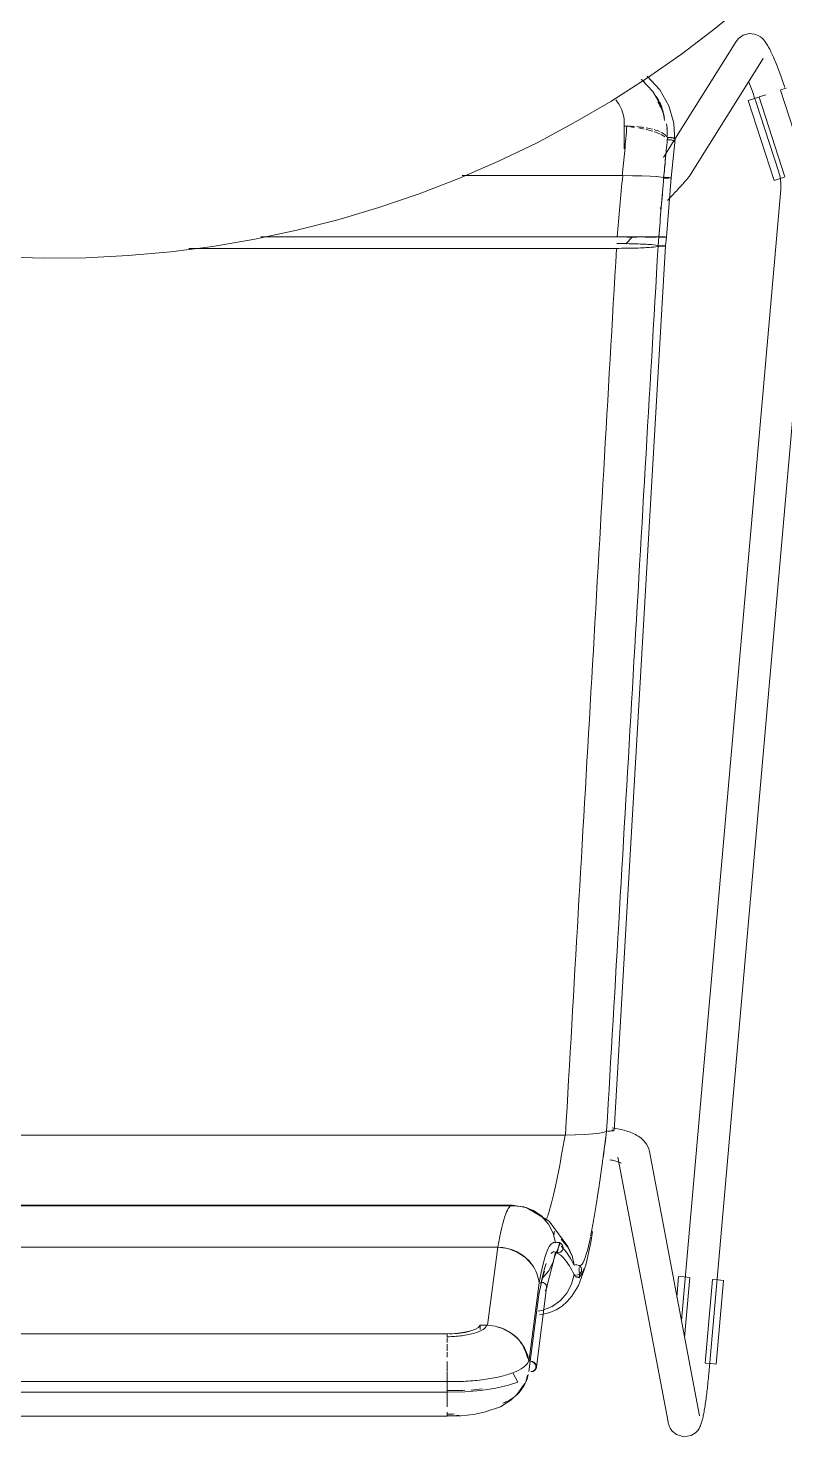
# Model space of a CAD drawing. Header units: millimetres. Extents: x 155927 to 295199, y -4084 to 97293.
# Drawn here: x 224990 to 225274, y 11464 to 11992 of the extents above; entities that cross this region are included whole.
import ezdxf

# ---------------------------------------------------------------- set-up
doc = ezdxf.new("R2010")
doc.units = ezdxf.units.MM
doc.header["$MEASUREMENT"] = 0
doc.layers.add('I-FURN', color=8, linetype='CONTINUOUS', lineweight=9)

msp = doc.modelspace()

# ---------------------------------------------------------------- linework, layer by layer
at = {"layer": 'I-FURN'}
for p, q in [((225248.24, 11992.32), (225260.59, 12002.49)), ((225235.49, 11982.64), (225248.24, 11992.32)), ((225256.88, 11988.54), (225258.61, 11989.76)), ((225258.61, 11989.76), (225260.84, 11990.35)), ((225260.84, 11990.35), (225262.81, 11990.17)), ((225262.81, 11990.17), (225264.2, 11989.65)), ((225264.2, 11989.65), (225265.11, 11989.09)), ((225265.11, 11989.09), (225265.74, 11988.57)), ((225255.99, 11987.41), (225232.95, 11950.65)), ((225256.88, 11988.54), (225255.99, 11987.41)), ((225265.74, 11988.57), (225266.2, 11988.1)), ((225266.2, 11988.1), (225266.57, 11987.67)), ((225266.57, 11987.67), (225266.88, 11987.27)), ((225266.88, 11987.27), (225267.16, 11986.88)), ((225267.16, 11986.88), (225267.42, 11986.49)), ((225267.42, 11986.49), (225267.66, 11986.1)), ((225267.66, 11986.1), (225267.89, 11985.7)), ((225267.89, 11985.7), (225268.12, 11985.29)), ((225268.12, 11985.29), (225268.35, 11984.87)), ((225268.35, 11984.87), (225268.58, 11984.43)), ((225268.58, 11984.43), (225268.81, 11983.97)), ((225268.81, 11983.97), (225269.04, 11983.5)), ((225269.04, 11983.5), (225269.28, 11983.01)), ((225222.37, 11973.49), (225235.49, 11982.64)), ((225238.85, 11937.46), (225266.16, 11981.04)), ((225269.28, 11983.01), (225269.51, 11982.5)), ((225269.51, 11982.5), (225269.75, 11981.97)), ((225269.75, 11981.97), (225269.99, 11981.42)), ((225269.99, 11981.42), (225270.23, 11980.86)), ((225270.23, 11980.86), (225270.48, 11980.28)), ((225270.48, 11980.28), (225270.72, 11979.69)), ((225270.72, 11979.69), (225270.97, 11979.08)), ((225270.97, 11979.08), (225271.22, 11978.45)), ((225271.22, 11978.45), (225271.48, 11977.81)), ((225208.9, 11964.87), (225222.37, 11973.49)), ((225224.67, 11968.65), (225220.41, 11973.11)), ((225227.35, 11969.23), (225222.61, 11974.38)), ((225271.48, 11977.81), (225271.73, 11977.16)), ((225271.73, 11977.16), (225271.98, 11976.49)), ((225271.98, 11976.49), (225272.24, 11975.82)), ((225272.24, 11975.82), (225272.49, 11975.13)), ((225272.49, 11975.13), (225272.75, 11974.43)), ((225272.75, 11974.43), (225273, 11973.72)), ((225273, 11973.72), (225273.25, 11973.01)), ((225273.25, 11973.01), (225273.51, 11972.28)), ((225228.03, 11962.82), (225224.67, 11968.65)), ((225230.74, 11963.22), (225227.35, 11969.23)), ((225260.79, 11972.16), (225261.03, 11971.53)), ((225261.03, 11971.53), (225261.26, 11970.9)), ((225261.26, 11970.9), (225261.5, 11970.25)), ((225261.5, 11970.25), (225261.73, 11969.59)), ((225261.73, 11969.59), (225261.97, 11968.93)), ((225261.97, 11968.93), (225262.2, 11968.26)), ((225262.2, 11968.26), (225262.44, 11967.58)), ((225262.44, 11967.58), (225262.67, 11966.89)), ((225272.63, 11969.14), (225282.32, 11939.13)), ((225272.75, 11969.18), (225274.72, 11969.81)), ((225273.51, 11972.28), (225273.76, 11971.55)), ((225273.76, 11971.55), (225274.01, 11970.82)), ((225274.01, 11970.82), (225274.25, 11970.08)), ((225195.09, 11956.79), (225208.9, 11964.87)), ((225232.62, 11956.7), (225230.74, 11963.22)), ((225260.52, 11965.23), (225262.47, 11965.86)), ((225260.52, 11965.23), (225270.2, 11935.22)), ((225262.47, 11965.86), (225264.44, 11966.5)), ((225262.67, 11966.89), (225262.9, 11966.2)), ((225262.9, 11966.2), (225263.13, 11965.51)), ((225263.13, 11965.51), (225263.23, 11965.18)), ((225263.23, 11965.18), (225271.95, 11938.36)), ((225274.25, 11936.53), (225264.56, 11966.53)), ((225267.13, 11967.37), (225264.66, 11966.57)), ((225180.96, 11949.27), (225195.09, 11956.79)), ((225213.9, 11955.57), (225214.95, 11955.57)), ((225213.96, 11947.06), (225213.96, 11956.82)), ((225232.9, 11949.79), (225232.62, 11956.7)), ((225166.55, 11942.32), (225180.96, 11949.27)), ((225232.74, 11950.31), (225228.68, 11943.83)), ((225233.02, 11950.68), (225231.6, 11936.19)), ((225151.88, 11935.96), (225166.55, 11942.32)), ((225136.95, 11930.18), (225151.88, 11935.96)), ((225213.25, 11937.02), (225153.14, 11937.02)), ((225153.14, 11937.02), (225213.25, 11937.02)), ((225217.01, 11937), (225213.25, 11937.02)), ((225213.37, 11937.02), (225217.02, 11936.99)), ((225217.11, 11936.99), (225220.55, 11936.92)), ((225220.55, 11936.92), (225217.11, 11936.99)), ((225223.65, 11936.81), (225220.55, 11936.92)), ((225220.61, 11936.92), (225223.65, 11936.81)), ((225226.12, 11936.66), (225223.65, 11936.81)), ((225223.69, 11936.8), (225226.13, 11936.66)), ((225227.86, 11936.48), (225226.12, 11936.66)), ((225226.14, 11936.65), (225227.86, 11936.48)), ((225227.86, 11936.48), (225228.75, 11936.28)), ((225228.75, 11936.28), (225227.86, 11936.48)), ((225229.22, 11936.29), (225228.75, 11936.28)), ((225228.75, 11936.28), (225229.22, 11936.29)), ((225228.76, 11936.1), (225229.24, 11936.09)), ((225229.23, 11936.09), (225228.76, 11936.1)), ((225229.72, 11936.29), (225229.22, 11936.29)), ((225229.22, 11936.29), (225229.72, 11936.29)), ((225229.73, 11936.09), (225229.23, 11936.09)), ((225229.24, 11936.09), (225229.73, 11936.09)), ((225230.21, 11936.29), (225229.72, 11936.29)), ((225229.72, 11936.29), (225230.21, 11936.29)), ((225229.73, 11936.09), (225230.23, 11936.09)), ((225230.22, 11936.09), (225229.73, 11936.09)), ((225231.6, 11936.19), (225229.78, 11913.99)), ((225230.67, 11936.28), (225230.21, 11936.29)), ((225230.21, 11936.29), (225230.66, 11936.28)), ((225230.67, 11936.1), (225230.22, 11936.09)), ((225230.23, 11936.09), (225230.68, 11936.1)), ((225230.66, 11936.28), (225231.04, 11936.26)), ((225231.05, 11936.26), (225230.67, 11936.28)), ((225231.04, 11936.26), (225231.34, 11936.24)), ((225231.34, 11936.24), (225231.05, 11936.26)), ((225231.06, 11936.12), (225231.35, 11936.14)), ((225231.35, 11936.14), (225231.06, 11936.12)), ((225231.53, 11936.22), (225231.34, 11936.24)), ((225231.35, 11936.14), (225231.54, 11936.17)), ((225231.53, 11936.17), (225231.35, 11936.14)), ((225231.53, 11936.22), (225231.6, 11936.19)), ((225231.6, 11936.19), (225231.53, 11936.22)), ((225231.6, 11936.19), (225231.53, 11936.17)), ((225231.54, 11936.17), (225231.6, 11936.19)), ((225237.74, 11935.97), (225237.53, 11935.73)), ((225237.93, 11936.2), (225237.74, 11935.97)), ((225238.11, 11936.43), (225237.93, 11936.2)), ((225238.28, 11936.65), (225238.11, 11936.43)), ((225238.45, 11936.88), (225238.28, 11936.65)), ((225238.64, 11937.13), (225238.45, 11936.88)), ((225238.85, 11937.46), (225238.64, 11937.13)), ((225272.16, 11935.85), (225270.2, 11935.22)), ((225271.95, 11938.36), (225272.14, 11937.73)), ((225272.14, 11937.73), (225272.31, 11937.09)), ((225274.13, 11936.49), (225272.16, 11935.85)), ((225272.31, 11937.09), (225272.45, 11936.44)), ((225272.45, 11936.44), (225272.56, 11935.79)), ((225233.24, 11930.95), (225232.84, 11930.51)), ((225233.64, 11931.37), (225233.24, 11930.95)), ((225234.02, 11931.79), (225233.64, 11931.37)), ((225234.38, 11932.19), (225234.02, 11931.79)), ((225234.74, 11932.58), (225234.38, 11932.19)), ((225235.08, 11932.96), (225234.74, 11932.58)), ((225235.41, 11933.32), (225235.08, 11932.96)), ((225235.73, 11933.67), (225235.41, 11933.32)), ((225272.69, 11931.81), (225235.41, 11507.46)), ((225236.03, 11934.01), (225235.73, 11933.67)), ((225236.32, 11934.33), (225236.03, 11934.01)), ((225236.59, 11934.64), (225236.32, 11934.33)), ((225236.85, 11934.93), (225236.59, 11934.64)), ((225237.09, 11935.21), (225236.85, 11934.93)), ((225237.32, 11935.48), (225237.09, 11935.21)), ((225237.53, 11935.73), (225237.32, 11935.48)), ((225245.7, 11487.43), (225284.64, 11930.76)), ((225272.56, 11935.79), (225272.65, 11935.13)), ((225272.65, 11935.13), (225272.71, 11934.47)), ((225272.74, 11932.49), (225272.69, 11931.83)), ((225272.69, 11931.83), (225272.69, 11931.81)), ((225272.71, 11934.47), (225272.75, 11933.81)), ((225272.76, 11933.15), (225272.74, 11932.49)), ((225272.75, 11933.81), (225272.76, 11933.15)), ((225121.81, 11925.01), (225136.95, 11930.18)), ((225230.68, 11928.2), (225230.23, 11927.72)), ((225231.13, 11928.68), (225230.68, 11928.2)), ((225231.57, 11929.15), (225231.13, 11928.68)), ((225232, 11929.61), (225231.57, 11929.15)), ((225232.43, 11930.07), (225232, 11929.61)), ((225232.84, 11930.51), (225232.43, 11930.07)), ((225090.98, 11916.5), (225106.48, 11920.45)), ((225106.48, 11920.45), (225121.81, 11925.01)), ((225227.87, 11925.23), (225227.39, 11924.73)), ((225075.33, 11913.18), (225090.98, 11916.5)), ((225043.69, 11908.42), (225059.55, 11910.49)), ((225050.47, 11909.74), (225211.05, 11909.74)), ((225211.05, 11909.74), (225050.47, 11909.74)), ((225059.55, 11910.49), (225075.33, 11913.18)), ((225077.57, 11914.05), (225211.31, 11914.05)), ((225211.31, 11914.05), (225077.57, 11914.05)), ((225229.5, 11910.63), (225210.21, 11578.72)), ((225211.05, 11909.74), (225214.83, 11909.76)), ((225214.84, 11911.5), (225211.16, 11911.53)), ((225211.31, 11914.05), (225215.1, 11914.05)), ((225215.1, 11914.05), (225211.31, 11914.05)), ((225214.53, 11911.38), (225217.11, 11914.05)), ((225214.83, 11909.76), (225218.39, 11909.84)), ((225218.39, 11911.42), (225214.84, 11911.5)), ((225215.1, 11914.05), (225218.66, 11914.05)), ((225218.67, 11914.05), (225215.1, 11914.05)), ((225218.66, 11913.93), (225215.1, 11913.93)), ((225215.1, 11913.93), (225218.66, 11913.93)), ((225221.51, 11911.3), (225218.39, 11911.42)), ((225218.39, 11909.84), (225221.52, 11909.97)), ((225218.67, 11914.05), (225221.79, 11914.04)), ((225221.8, 11914.04), (225218.67, 11914.05)), ((225224, 11911.13), (225221.51, 11911.3)), ((225221.52, 11909.97), (225224.03, 11910.13)), ((225224.28, 11913.95), (225221.78, 11913.94)), ((225221.78, 11913.94), (225224.28, 11913.95)), ((225221.8, 11914.04), (225224.3, 11914.03)), ((225224.3, 11914.03), (225221.8, 11914.04)), ((225225.76, 11910.94), (225224, 11911.13)), ((225224.03, 11910.13), (225225.78, 11910.32)), ((225226.03, 11913.97), (225224.28, 11913.95)), ((225224.28, 11913.95), (225226.03, 11913.97)), ((225224.3, 11914.03), (225226.05, 11914.01)), ((225226.05, 11914.01), (225224.3, 11914.03)), ((225226.66, 11910.73), (225225.76, 11910.94)), ((225225.78, 11910.32), (225226.67, 11910.53)), ((225226.05, 11914.01), (225226.93, 11914)), ((225226.94, 11914), (225226.05, 11914.01)), ((225227.13, 11910.74), (225226.66, 11910.73)), ((225226.67, 11910.53), (225227.13, 11910.52)), ((225226.93, 11914), (225227.4, 11914)), ((225227.4, 11913.98), (225226.93, 11913.98)), ((225226.93, 11913.98), (225227.4, 11913.98)), ((225227.41, 11914), (225226.94, 11914)), ((225227.62, 11910.74), (225227.13, 11910.74)), ((225227.13, 11910.52), (225227.63, 11910.52)), ((225227.4, 11914), (225227.9, 11914)), ((225227.89, 11913.98), (225227.4, 11913.98)), ((225227.4, 11913.98), (225227.9, 11913.98)), ((225227.9, 11914), (225227.41, 11914)), ((225228.11, 11910.74), (225227.62, 11910.74)), ((225227.63, 11910.52), (225228.12, 11910.53)), ((225228.39, 11913.98), (225227.89, 11913.98)), ((225227.9, 11914), (225228.39, 11914)), ((225228.4, 11914), (225227.9, 11914)), ((225227.9, 11913.98), (225228.39, 11913.98)), ((225228.56, 11910.73), (225228.11, 11910.74)), ((225228.12, 11910.53), (225228.57, 11910.54)), ((225228.39, 11914), (225228.84, 11914)), ((225228.84, 11913.98), (225228.39, 11913.98)), ((225228.39, 11913.98), (225228.84, 11913.98)), ((225228.85, 11914), (225228.4, 11914)), ((225228.95, 11910.71), (225228.56, 11910.73)), ((225228.57, 11910.54), (225228.95, 11910.55)), ((225228.84, 11914), (225229.22, 11914)), ((225229.22, 11913.98), (225228.84, 11913.98)), ((225228.84, 11913.98), (225229.22, 11913.98)), ((225229.23, 11914), (225228.85, 11914)), ((225229.24, 11910.69), (225228.95, 11910.71)), ((225228.95, 11910.55), (225229.25, 11910.58)), ((225229.22, 11914), (225229.52, 11913.99)), ((225229.51, 11913.99), (225229.22, 11913.98)), ((225229.22, 11913.98), (225229.52, 11913.99)), ((225229.52, 11913.99), (225229.23, 11914)), ((225229.43, 11910.66), (225229.24, 11910.69)), ((225229.25, 11910.58), (225229.43, 11910.6)), ((225229.5, 11910.63), (225229.43, 11910.66)), ((225229.43, 11910.6), (225229.5, 11910.63)), ((225229.5, 11910.63), (225229.77, 11913.99)), ((225229.7, 11913.99), (225229.51, 11913.99)), ((225229.52, 11913.99), (225229.71, 11913.99)), ((225229.52, 11913.99), (225229.71, 11913.99)), ((225229.71, 11913.99), (225229.52, 11913.99)), ((225229.77, 11913.99), (225229.7, 11913.99)), ((225229.71, 11913.99), (225229.77, 11913.99)), ((225229.71, 11913.99), (225229.78, 11913.99)), ((225229.78, 11913.99), (225229.71, 11913.99)), ((224979.78, 11906.56), (224995.78, 11906.06)), ((224995.78, 11906.06), (225011.77, 11906.21)), ((225011.77, 11906.21), (225027.75, 11907)), ((225027.75, 11907), (225043.69, 11908.42)), ((224808.39, 11577), (225191.79, 11577)), ((225191.79, 11577), (224808.39, 11577)), ((225191.79, 11577), (225195.56, 11577.06)), ((225195.56, 11577.06), (225191.87, 11577)), ((225195.56, 11577.06), (225199.1, 11577.22)), ((225199.1, 11577.22), (225195.63, 11577.06)), ((225199.1, 11577.22), (225202.2, 11577.45)), ((225202.2, 11577.45), (225199.15, 11577.22)), ((225202.2, 11577.45), (225204.69, 11577.77)), ((225204.7, 11577.77), (225202.23, 11577.46)), ((225204.69, 11577.77), (225206.44, 11578.13)), ((225206.44, 11578.13), (225204.7, 11577.77)), ((225207.35, 11578.53), (225206.44, 11578.13)), ((225206.44, 11578.13), (225207.34, 11578.53)), ((225207.34, 11578.53), (225207.81, 11578.52)), ((225207.82, 11578.52), (225207.35, 11578.53)), ((225207.81, 11578.52), (225208.31, 11578.51)), ((225208.32, 11578.51), (225207.82, 11578.52)), ((225208.31, 11578.51), (225208.8, 11578.52)), ((225208.81, 11578.52), (225208.32, 11578.51)), ((225208.8, 11578.52), (225209.26, 11578.54)), ((225209.26, 11578.54), (225208.81, 11578.52)), ((225209.26, 11578.54), (225209.65, 11578.58)), ((225209.65, 11578.57), (225209.26, 11578.54)), ((225209.67, 11578.87), (225209.29, 11578.9)), ((225209.3, 11578.9), (225209.68, 11578.87)), ((225210.11, 11579.63), (225209.4, 11579.75)), ((225209.65, 11578.58), (225209.94, 11578.62)), ((225209.95, 11578.62), (225209.65, 11578.57)), ((225209.96, 11578.83), (225209.67, 11578.87)), ((225209.68, 11578.87), (225209.97, 11578.83)), ((225210.8, 11579.5), (225210.11, 11579.63)), ((225210.21, 11578.72), (225210.15, 11578.78)), ((225210.15, 11578.78), (225210.21, 11578.72)), ((225211.48, 11579.37), (225210.8, 11579.5)), ((225212.15, 11579.23), (225211.48, 11579.37)), ((225212.8, 11579.07), (225212.15, 11579.23)), ((225213.45, 11578.91), (225212.8, 11579.07)), ((225214.08, 11578.74), (225213.45, 11578.91)), ((225214.69, 11578.56), (225214.08, 11578.74)), ((225215.3, 11578.36), (225214.69, 11578.56)), ((225215.89, 11578.16), (225215.3, 11578.36)), ((225216.47, 11577.94), (225215.89, 11578.16)), ((225217.04, 11577.7), (225216.47, 11577.94)), ((225217.6, 11577.45), (225217.04, 11577.7)), ((225218.16, 11577.18), (225217.6, 11577.45)), ((225218.69, 11576.89), (225218.16, 11577.18)), ((225219.23, 11576.56), (225218.69, 11576.89)), ((225219.77, 11576.21), (225219.23, 11576.56)), ((225220.3, 11575.8), (225219.77, 11576.21)), ((225220.83, 11575.35), (225220.3, 11575.8)), ((225221.35, 11574.83), (225220.83, 11575.35)), ((225221.86, 11574.24), (225221.35, 11574.83)), ((225222.34, 11573.55), (225221.86, 11574.24)), ((225222.78, 11572.76), (225222.34, 11573.55)), ((225223.15, 11571.86), (225222.78, 11572.76)), ((225223.4, 11570.88), (225223.15, 11571.86)), ((225209.06, 11567.62), (225208.57, 11567.71)), ((225209.53, 11567.52), (225209.06, 11567.62)), ((225209.98, 11567.41), (225209.53, 11567.52)), ((225210.4, 11567.31), (225209.98, 11567.41)), ((225210.79, 11567.2), (225210.4, 11567.31)), ((225211.16, 11567.09), (225210.79, 11567.2)), ((225211.5, 11566.98), (225211.16, 11567.09)), ((225211.8, 11566.88), (225211.5, 11566.98)), ((225211.61, 11568.64), (225230.43, 11469.35)), ((225212.07, 11566.77), (225211.8, 11566.88)), ((225212.3, 11566.68), (225212.07, 11566.77)), ((225212.5, 11566.59), (225212.3, 11566.68)), ((225212.65, 11566.52), (225212.5, 11566.59)), ((225212.73, 11566.47), (225212.65, 11566.52)), ((225212.81, 11566.43), (225212.73, 11566.47)), ((225212.83, 11566.41), (225212.81, 11566.43)), ((225242.22, 11471.58), (225223.4, 11570.88)), ((224827.7, 11550.5), (225172.49, 11550.5)), ((225172.49, 11550.5), (224827.7, 11550.5)), ((225171.95, 11550.66), (224867.15, 11550.66)), ((225171.95, 11550.65), (225176.99, 11549.86)), ((225172.49, 11550.5), (225176.28, 11550.02)), ((225176.28, 11550.03), (225172.49, 11550.5)), ((225179.85, 11548.67), (225176.28, 11550.03)), ((225176.28, 11550.02), (225179.84, 11548.66)), ((225176.99, 11549.86), (225180.16, 11548.49)), ((225177.14, 11549.79), (225185.79, 11544.67)), ((225179.84, 11548.66), (225182.98, 11546.49)), ((225182.98, 11546.5), (225179.85, 11548.67)), ((225185.49, 11543.62), (225182.98, 11546.5)), ((225182.98, 11546.49), (225185.49, 11543.61)), ((225187.25, 11540.23), (225185.49, 11543.62)), ((225185.49, 11543.61), (225187.24, 11540.23)), ((225185.79, 11544.67), (225192.77, 11535.14)), ((225188.14, 11536.51), (225187.25, 11540.23)), ((225201.37, 11536.74), (225202.1, 11540.81)), ((224833.74, 11534.9), (225166.45, 11534.9)), ((225166.45, 11534.9), (224833.74, 11534.9)), ((225166.45, 11534.9), (225162.59, 11505.63)), ((225170.22, 11534.43), (225166.45, 11534.9)), ((225173.77, 11533.11), (225170.22, 11534.43)), ((225187.78, 11531.16), (225189.95, 11536.48)), ((225188.14, 11536.51), (225188.61, 11536.67)), ((225188.61, 11536.67), (225188.14, 11536.51)), ((225188.61, 11536.67), (225189.1, 11536.71)), ((225189.11, 11536.71), (225188.61, 11536.67)), ((225188.82, 11532.72), (225189.65, 11536.61)), ((225189.1, 11536.71), (225189.59, 11536.63)), ((225189.6, 11536.63), (225189.11, 11536.71)), ((225189.59, 11536.63), (225190.05, 11536.43)), ((225190.05, 11536.43), (225189.6, 11536.63)), ((225190.05, 11536.43), (225190.43, 11536.11)), ((225190.43, 11536.11), (225190.05, 11536.43)), ((225190.32, 11537.9), (225192.71, 11535.06)), ((225192.72, 11535.06), (225190.32, 11537.9)), ((225190.43, 11536.11), (225190.72, 11535.71)), ((225190.73, 11535.71), (225190.43, 11536.11)), ((225190.72, 11535.71), (225190.91, 11535.25)), ((225190.91, 11534.27), (225190.72, 11533.81)), ((225190.91, 11535.25), (225190.73, 11535.71)), ((225190.73, 11533.81), (225190.91, 11534.27)), ((225190.91, 11535.25), (225190.98, 11534.76)), ((225190.98, 11534.76), (225190.91, 11535.25)), ((225190.98, 11534.76), (225190.91, 11534.27)), ((225190.91, 11534.27), (225190.98, 11534.76)), ((225192.71, 11535.06), (225194.36, 11531.73)), ((225194.36, 11531.74), (225192.72, 11535.06)), ((225192.77, 11535.14), (225193.66, 11533.39)), ((225199.48, 11528.22), (225201.37, 11536.74)), ((225176.88, 11531.03), (225173.77, 11533.11)), ((225179.37, 11528.29), (225176.88, 11531.03)), ((225184.81, 11519.54), (225187.78, 11531.16)), ((225185.49, 11525.9), (225187.25, 11529.29)), ((225187.25, 11529.29), (225188.14, 11533)), ((225188.61, 11532.85), (225188.14, 11533.01)), ((225188.14, 11533), (225188.61, 11532.84)), ((225189.1, 11532.81), (225188.61, 11532.85)), ((225188.61, 11532.84), (225189.11, 11532.8)), ((225189.59, 11532.89), (225189.1, 11532.81)), ((225189.11, 11532.8), (225189.6, 11532.89)), ((225190.05, 11533.09), (225189.59, 11532.89)), ((225189.6, 11532.89), (225190.05, 11533.09)), ((225190.43, 11533.41), (225190.05, 11533.09)), ((225190.05, 11533.09), (225190.43, 11533.4)), ((225190.72, 11533.81), (225190.43, 11533.41)), ((225190.43, 11533.4), (225190.73, 11533.81)), ((225195.15, 11528.12), (225194.36, 11531.74)), ((225194.36, 11531.73), (225195.15, 11528.12)), ((225182.98, 11523.02), (225185.49, 11525.9)), ((225183.99, 11525.93), (225183.23, 11523.49)), ((225194.19, 11521.01), (225195.1, 11524.64)), ((225195.57, 11524.47), (225195.1, 11524.64)), ((225195.1, 11524.64), (225195.57, 11524.47)), ((225195.15, 11528.12), (225195.62, 11528.27)), ((225195.62, 11528.27), (225195.15, 11528.12)), ((225195.62, 11528.27), (225196.12, 11528.3)), ((225196.12, 11528.3), (225195.62, 11528.27)), ((225196, 11523.71), (225197.17, 11523.39)), ((225196.56, 11524.51), (225196.06, 11524.43)), ((225196.07, 11524.43), (225196.56, 11524.5)), ((225196.12, 11528.3), (225196.61, 11528.21)), ((225196.61, 11528.21), (225196.12, 11528.3)), ((225197.01, 11524.7), (225196.56, 11524.51)), ((225196.56, 11524.5), (225197.02, 11524.7)), ((225196.61, 11528.21), (225197.06, 11528)), ((225197.06, 11528.01), (225196.61, 11528.21)), ((225196.8, 11520.59), (225199.48, 11528.22)), ((225197.17, 11523.39), (225196.98, 11527.24)), ((225197.4, 11525.01), (225197.01, 11524.7)), ((225197.02, 11524.7), (225197.4, 11525)), ((225197.44, 11527.69), (225197.06, 11528.01)), ((225197.06, 11528), (225197.44, 11527.69)), ((225197.7, 11525.4), (225197.4, 11525.01)), ((225197.4, 11525), (225197.7, 11525.4)), ((225197.44, 11527.69), (225197.73, 11527.28)), ((225197.73, 11527.29), (225197.44, 11527.69)), ((225197.9, 11525.85), (225197.7, 11525.4)), ((225197.7, 11525.4), (225197.9, 11525.85)), ((225197.91, 11526.83), (225197.73, 11527.29)), ((225197.73, 11527.28), (225197.91, 11526.82)), ((225197.97, 11526.34), (225197.9, 11525.85)), ((225197.9, 11525.85), (225197.97, 11526.34)), ((225197.97, 11526.34), (225197.91, 11526.83)), ((225197.91, 11526.82), (225197.97, 11526.34)), ((225234.36, 11523.94), (225233.67, 11516.04)), ((225234.36, 11523.94), (225236.4, 11523.76)), ((225236.4, 11523.76), (225238.47, 11523.58)), ((225236.62, 11501.09), (225238.59, 11523.57)), ((225178.15, 11491.83), (225182, 11521.53)), ((225180.97, 11489.84), (225184.83, 11519.62)), ((225183.23, 11523.49), (225181.85, 11517.2)), ((225182.97, 11521.72), (225182.47, 11521.68)), ((225183.46, 11521.64), (225182.97, 11521.72)), ((225183.91, 11521.45), (225183.46, 11521.64)), ((225184.29, 11521.15), (225183.91, 11521.45)), ((225184.59, 11520.76), (225184.29, 11521.15)), ((225184.29, 11518.56), (225184.59, 11518.94)), ((225184.78, 11520.32), (225184.59, 11520.76)), ((225184.59, 11518.94), (225184.78, 11519.39)), ((225184.84, 11519.85), (225184.78, 11520.32)), ((225184.78, 11519.39), (225184.84, 11519.85)), ((225192.45, 11517.69), (225194.19, 11521.01)), ((225194.3, 11516.48), (225196.8, 11520.59)), ((225247.04, 11522.82), (225244.28, 11491.41)), ((225247.16, 11522.81), (225249.23, 11522.63)), ((225251.27, 11522.45), (225248.51, 11491.04)), ((225249.23, 11522.63), (225251.27, 11522.45)), ((225178.13, 11488.29), (225181.98, 11517.98)), ((225186.89, 11512.69), (225189.97, 11514.86)), ((225189.97, 11514.86), (225192.45, 11517.69)), ((225190.59, 11512.83), (225192.56, 11514.52)), ((225192.56, 11514.52), (225194.3, 11516.48)), ((225183.37, 11511.29), (225181.63, 11510.92)), ((225181.63, 11510.92), (225183.37, 11511.28)), ((225182.1, 11509.62), (225183.51, 11509.77)), ((225183.37, 11511.28), (225186.89, 11512.69)), ((225183.51, 11509.77), (225186.02, 11510.43)), ((225186.02, 11510.43), (225188.39, 11511.46)), ((225188.39, 11511.46), (225190.59, 11512.83)), ((225147.52, 11502.44), (224852.67, 11502.44)), ((225150.56, 11502.55), (225147.52, 11502.44)), ((225153.41, 11502.86), (225150.56, 11502.55)), ((225155.9, 11503.37), (225153.41, 11502.86)), ((225157.88, 11504.05), (225155.9, 11503.37)), ((225159.24, 11504.83), (225157.88, 11504.05)), ((225159.87, 11505.69), (225159.24, 11504.83)), ((225159.87, 11504.03), (225159.87, 11505.69)), ((225162.59, 11505.63), (225159.87, 11505.69)), ((224852.67, 11502.38), (225147.52, 11502.38)), ((225147.52, 11500.85), (225147.52, 11499.11)), ((225147.52, 11498.53), (225147.52, 11496.06)), ((225147.52, 11495.54), (225147.52, 11493.7)), ((225147.52, 11492.07), (225147.52, 11488.51)), ((225178.59, 11491.82), (225178.9, 11494.26)), ((225147.52, 11484.51), (225147.52, 11488.32)), ((225147.52, 11488.32), (225147.52, 11484.51)), ((225173.95, 11484.26), (225172.19, 11487.8)), ((225246.47, 11491.22), (225244.4, 11491.4)), ((225245.61, 11486.52), (225245.68, 11487.28)), ((225245.68, 11487.28), (225245.7, 11487.43)), ((225248.51, 11491.04), (225246.47, 11491.22)), ((225147.52, 11484.54), (224852.67, 11484.54)), ((225147.52, 11484.43), (225147.52, 11480.58)), ((225147.52, 11484.2), (225147.52, 11484.43)), ((225147.52, 11483.87), (225147.52, 11484.2)), ((225147.52, 11483.45), (225147.52, 11483.87)), ((225147.52, 11482.98), (225147.52, 11483.45)), ((225147.52, 11482.48), (225147.52, 11482.98)), ((225147.52, 11481.99), (225147.52, 11482.48)), ((225147.52, 11481.54), (225147.52, 11481.99)), ((225147.52, 11481.15), (225147.52, 11481.54)), ((225160.18, 11481.16), (225165.8, 11482)), ((225165.8, 11482), (225170.5, 11483.1)), ((225170.5, 11483.1), (225173.95, 11484.26)), ((225173.81, 11479.76), (225176.49, 11483.65)), ((225176.49, 11483.65), (225176.59, 11483.85)), ((225245, 11480.66), (225245.08, 11481.36)), ((225245.08, 11481.36), (225245.16, 11482.08)), ((225245.16, 11482.08), (225245.24, 11482.81)), ((225245.24, 11482.81), (225245.32, 11483.54)), ((225245.32, 11483.54), (225245.4, 11484.28)), ((225245.4, 11484.28), (225245.47, 11485.03)), ((225245.47, 11485.03), (225245.54, 11485.77)), ((225245.54, 11485.77), (225245.61, 11486.52)), ((224852.67, 11480.57), (225147.52, 11480.57)), ((225147.52, 11480.84), (225147.52, 11481.15)), ((225147.52, 11480.64), (225147.52, 11480.84)), ((225147.52, 11477.79), (225147.52, 11480.82)), ((225147.52, 11480.82), (225147.52, 11477.8)), ((225147.52, 11480.57), (225154.06, 11480.67)), ((225147.52, 11480.57), (225147.52, 11480.64)), ((225147.52, 11477.64), (225147.52, 11475.06)), ((225154.06, 11480.67), (225160.18, 11481.16)), ((225167.46, 11475.07), (225171.34, 11477.46)), ((225171.34, 11477.46), (225173.81, 11479.76)), ((225244.3, 11475.42), (225244.39, 11476.03)), ((225244.39, 11476.03), (225244.48, 11476.65)), ((225244.48, 11476.65), (225244.57, 11477.28)), ((225244.57, 11477.28), (225244.66, 11477.93)), ((225244.66, 11477.93), (225244.74, 11478.59)), ((225244.74, 11478.59), (225244.83, 11479.27)), ((225244.83, 11479.27), (225244.92, 11479.96)), ((225244.92, 11479.96), (225245, 11480.66)), ((224852.67, 11471.54), (225147.52, 11471.54)), ((225147.52, 11473.03), (225147.52, 11471.55)), ((225147.52, 11471.54), (225147.52, 11471.71)), ((225147.52, 11471.54), (225152.55, 11471.65)), ((225152.55, 11471.65), (225157.37, 11472.16)), ((225157.37, 11472.16), (225161.41, 11472.95)), ((225161.41, 11472.95), (225167.46, 11475.07)), ((225243.34, 11470.37), (225243.44, 11470.8)), ((225243.44, 11470.8), (225243.54, 11471.24)), ((225243.54, 11471.24), (225243.64, 11471.7)), ((225243.64, 11471.7), (225243.74, 11472.18)), ((225243.74, 11472.18), (225243.83, 11472.67)), ((225243.83, 11472.67), (225243.92, 11473.19)), ((225243.92, 11473.19), (225244.02, 11473.72)), ((225244.02, 11473.72), (225244.11, 11474.27)), ((225244.11, 11474.27), (225244.2, 11474.84)), ((225244.2, 11474.84), (225244.3, 11475.42)), ((225230.51, 11468.93), (225230.43, 11469.35)), ((225230.65, 11468.42), (225230.51, 11468.93)), ((225230.86, 11467.8), (225230.65, 11468.42)), ((225231.24, 11467), (225230.86, 11467.8)), ((225231.99, 11465.91), (225231.24, 11467)), ((225233.56, 11464.59), (225231.99, 11465.91)), ((225240.73, 11465.28), (225241.58, 11466.19)), ((225241.58, 11466.19), (225242.06, 11466.89)), ((225242.06, 11466.89), (225242.37, 11467.45)), ((225242.37, 11467.45), (225242.58, 11467.93)), ((225242.58, 11467.93), (225242.75, 11468.36)), ((225242.75, 11468.36), (225242.89, 11468.76)), ((225242.89, 11468.76), (225243.02, 11469.16)), ((225243.02, 11469.16), (225243.13, 11469.55)), ((225243.13, 11469.55), (225243.24, 11469.95)), ((225243.24, 11469.95), (225243.34, 11470.37)), ((225233.56, 11464.59), (225236.31, 11463.76)), ((225236.31, 11463.76), (225239.08, 11464.24)), ((225239.08, 11464.24), (225240.73, 11465.28))]:
    msp.add_line(p, q, dxfattribs=at)
for centre, major_axis, ratio, start_param, end_param in [((225166.32, 11519.84), (-15.78, 0), 0.955139, 3.737469, 4.704147), ((225166.32, 11519.84), (-15.78, 0), 0.955139, 3.495799, 3.737346), ((225166.32, 11519.84), (-15.78, 0), 0.955139, 3.254129, 3.495629), ((225182.88, 11519.85), (-1.96, 0), 0.955139, 2.379629, 4.923331), ((225147.52, 11487.29), (0, -15.75), 0.000004, 2.669107, 2.851347), ((225147.52, 11475.81), (12.4, 0), 0.287441, 4.712389, 4.932602)]:
    msp.add_ellipse(centre, major_axis=major_axis, ratio=ratio, start_param=start_param, end_param=end_param, dxfattribs=at)
for points in [[(225220.36, 11973.09), (225220.82, 11972.7), (225221.28, 11972.31), (225221.73, 11971.92)], [(225213.96, 11957.09), (225213.97, 11956.59), (225213.95, 11956.08), (225213.9, 11955.57)], [(225214.95, 11955.57), (225214.69, 11952.55), (225214.15, 11946.4), (225213.56, 11940.16), (225213.25, 11937.02)], [(225214.95, 11955.57), (225215.9, 11955.57), (225216.83, 11955.53), (225217.73, 11955.47)], [(225217.79, 11955.16), (225217.32, 11955.22), (225216.84, 11955.28), (225216.36, 11955.32)], [(225218.67, 11955.41), (225219.57, 11955.33), (225220.45, 11955.23), (225221.3, 11955.11)], [(225221.48, 11954.51), (225220.83, 11954.65), (225220.16, 11954.79), (225219.48, 11954.91)], [(225224.73, 11953.66), (225223.93, 11953.91), (225223.05, 11954.14), (225222.13, 11954.35)], [(225222.15, 11954.97), (225223, 11954.83), (225223.8, 11954.66), (225224.54, 11954.47)], [(225227.36, 11952.67), (225226.72, 11952.96), (225225.98, 11953.24), (225225.16, 11953.5)], [(225225.2, 11954.29), (225225.93, 11954.09), (225226.57, 11953.85), (225227.17, 11953.6)], [(225229.18, 11951.59), (225228.77, 11951.92), (225228.25, 11952.24), (225227.6, 11952.55)], [(225229.84, 11956.52), (225230.04, 11955.29), (225230.07, 11954.03), (225230.08, 11952.77)], [(225230.15, 11952.07), (225230.13, 11952.97), (225230.07, 11953.87), (225229.97, 11954.76)], [(225230.19, 11951.24), (225229.95, 11948.8), (225229.47, 11943.84), (225228.99, 11938.81), (225228.75, 11936.28)], [(225232.84, 11949.93), (225232.8, 11949.98), (225232.68, 11950.07), (225232.38, 11950.21), (225231.99, 11950.32), (225231.54, 11950.42), (225231.05, 11950.48), (225230.55, 11950.51), (225230.23, 11950.51), (225230.09, 11950.51)], [(225229.47, 11943.18), (225229.24, 11940.9), (225229.01, 11938.59), (225228.78, 11936.28)], [(225213.37, 11937.02), (225213.03, 11933.2), (225212.69, 11929.38), (225212.34, 11925.55)], [(225226.94, 11914), (225227.24, 11917.72), (225227.84, 11925.15), (225228.45, 11932.58), (225228.75, 11936.28)], [(225212.34, 11925.55), (225212, 11921.72), (225211.65, 11917.89), (225211.31, 11914.05)], [(225211.05, 11909.74), (225207.85, 11854.21), (225204.65, 11798.68), (225201.46, 11743.25)], [(225207.35, 11578.53), (225210.57, 11633.77), (225217.01, 11744.36), (225223.45, 11855.13), (225226.67, 11910.53)], [(225226.93, 11913.98), (225226.88, 11913.44), (225226.79, 11912.36), (225226.7, 11911.27), (225226.66, 11910.73)], [(225226.66, 11910.73), (225227.25, 11910.75), (225228.76, 11910.74), (225229.5, 11910.67), (225229.5, 11910.63)], [(225226.93, 11914), (225226.89, 11913.42), (225226.8, 11912.26), (225226.71, 11911.11), (225226.67, 11910.53)], [(225201.46, 11743.25), (225198.26, 11687.78), (225195.07, 11632.36), (225191.87, 11577)], [(225207.33, 11578.52), (225206.93, 11575.4), (225206.54, 11572.24), (225206.14, 11569.12)], [(225172.49, 11550.5), (225172.31, 11550.6), (225172.13, 11550.65), (225171.95, 11550.65)], [(225187.75, 11540.98), (225187.69, 11540.51), (225187.63, 11540.04), (225187.58, 11539.58)], [(225188.14, 11536.51), (225187.11, 11537.06), (225185.07, 11535.09), (225183.02, 11527.03), (225182, 11521.53)], [(225184.6, 11528.85), (225183.94, 11526.96), (225183.28, 11524.15), (225182.63, 11521.11)], [(225188.14, 11533.01), (225187.59, 11533.3), (225187.05, 11533.16), (225186.5, 11532.59)], [(225162.34, 11505.61), (225162.21, 11505.06), (225161.27, 11503.96), (225157.95, 11502.56), (225153.15, 11501.6), (225149.41, 11501.34), (225147.52, 11501.31)], [(225148.36, 11502.39), (225151.14, 11502.44), (225153.68, 11502.8), (225155.9, 11503.33)], [(225178.15, 11491.83), (225178.01, 11493.07), (225177.43, 11495.44), (225175.66, 11498.78), (225173.13, 11501.62), (225169.99, 11503.81), (225166.39, 11505.23), (225163.88, 11505.59), (225162.59, 11505.63)], [(225176.17, 11497.34), (225176.87, 11496.08), (225177.27, 11494.72), (225177.61, 11493.33)], [(225177.95, 11491.84), (225177.6, 11491.11), (225176.29, 11489.7), (225173.82, 11488.44), (225172.36, 11487.87)], [(225177.69, 11486.95), (225177.53, 11486.27), (225177.33, 11485.59), (225177.07, 11484.94)], [(225160.67, 11481.79), (225159.26, 11481.61), (225157.81, 11481.44), (225156.34, 11481.33)], [(225154.12, 11481.21), (225151.94, 11481.1), (225149.74, 11481.07), (225147.52, 11481.11)], [(225152.12, 11471.82), (225150.65, 11471.69), (225149.1, 11471.62), (225147.52, 11471.63)]]:
    msp.add_open_spline(points, degree=3, dxfattribs=at)
for points, knots in [([(225210.8, 11965.46), (225211.56, 11964.56), (225213.49, 11961.56), (225214.12, 11957.96), (225213.9, 11955.57)], [0.5, 0.5, 0.5, 0.5, 0.6666667, 1, 1, 1, 1]), ([(225225.98, 11966.7), (225226.55, 11965.81), (225228.21, 11962.99), (225228.83, 11959.88), (225229.11, 11957.74)], [0.591443, 0.591443, 0.591443, 0.591443, 0.6666667, 0.8236682, 0.8236682, 0.8236682, 0.8236682]), ([(225229.11, 11958.84), (225228.72, 11960.19), (225227.99, 11962.15), (225226.98, 11963.98), (225226.63, 11964.55)], [0.2297626, 0.2297626, 0.2297626, 0.2297626, 0.3333333, 0.3824546, 0.3824546, 0.3824546, 0.3824546]), ([(225227.67, 11953.39), (225228.35, 11953.07), (225229.48, 11952.38), (225230.04, 11951.63), (225230.19, 11951.24)], [0.6690305, 0.6690305, 0.6690305, 0.6690305, 0.8333333, 1, 1, 1, 1]), ([(225230.19, 11951.24), (225230.33, 11951.26), (225230.62, 11951.29), (225231.04, 11951.31), (225231.41, 11951.3), (225231.7, 11951.27), (225231.97, 11951.24), (225232.22, 11951.19), (225232.45, 11951.13), (225232.64, 11951.06), (225232.84, 11950.96), (225232.94, 11950.88), (225232.98, 11950.83)], [0, 0, 0, 0, 0.0555556, 0.1111111, 0.1666667, 0.1944444, 0.2222222, 0.2777778, 0.3055556, 0.3333333, 0.3888889, 0.4444444, 0.4444444, 0.4444444, 0.4444444]), ([(225226.93, 11913.98), (225227.24, 11917.67), (225227.68, 11923.01), (225228.12, 11928.34), (225228.26, 11929.99)], [0, 0, 0, 0, 0.5, 0.7233886, 0.7233886, 0.7233886, 0.7233886]), ([(225226.67, 11910.53), (225226.39, 11910.39), (225225, 11910.18), (225221.64, 11909.96), (225218.47, 11909.83), (225214.87, 11909.76), (225212.32, 11909.74), (225211.05, 11909.74)], [-1, -1, -1, -1, -0.666667, -0.5, -0.333333, -0.166667, 0, 0, 0, 0]), ([(225211.16, 11911.53), (225213.67, 11911.52), (225217.44, 11911.47), (225221.62, 11911.3), (225224.98, 11911.08), (225226.37, 11910.87), (225226.66, 11910.73)], [-0.996036, -0.996036, -0.996036, -0.996036, -0.6666667, -0.5, -0.3333333, 0, 0, 0, 0]), ([(225229.5, 11910.63), (225229.5, 11910.61), (225229.36, 11910.58), (225228.97, 11910.55), (225228.59, 11910.54), (225228.13, 11910.52), (225227.64, 11910.52), (225227.13, 11910.52), (225226.81, 11910.53), (225226.67, 11910.53)], [-0.498493, -0.498493, -0.498493, -0.498493, -0.375, -0.3125, -0.25, -0.1875, -0.125, -0.0625, 0, 0, 0, 0]), ([(225191.79, 11577), (225190.82, 11571.62), (225188.87, 11560.84), (225186.44, 11550.12), (225184.98, 11545.88), (225184.5, 11544.73)], [0, 0, 0, 0, 0.25, 0.5, 0.625, 0.625, 0.625, 0.625]), ([(225207.34, 11578.53), (225206.33, 11570.98), (225204.32, 11555.95), (225202.31, 11543.77), (225201.32, 11539.02)], [0, 0, 0, 0, 0.25, 0.494112, 0.494112, 0.494112, 0.494112]), ([(225171.95, 11550.65), (225171.12, 11550.66), (225169.29, 11548.27), (225167.46, 11540.63), (225166.45, 11534.9)], [0.0892847, 0.0892847, 0.0892847, 0.0892847, 0.5, 1, 1, 1, 1]), ([(225195.15, 11528.12), (225193.98, 11530.53), (225192.35, 11533.19), (225190.73, 11534.86), (225190.27, 11535.25)], [0, 0, 0, 0, 0.5, 0.6963068, 0.6963068, 0.6963068, 0.6963068]), ([(225201.25, 11538.68), (225200.23, 11533.87), (225198.81, 11528.35), (225197.38, 11527.98), (225196.98, 11528.01)], [0.5, 0.5, 0.5, 0.5, 0.75, 0.8499411, 0.8499411, 0.8499411, 0.8499411]), ([(225195.1, 11524.64), (225193.94, 11527.04), (225191.84, 11530.47), (225189.75, 11532.25), (225188.82, 11532.72)], [0, 0, 0, 0, 0.5, 0.9025383, 0.9025383, 0.9025383, 0.9025383]), ([(225198.87, 11526.84), (225198.63, 11526.21), (225197.38, 11523.31), (225196.12, 11523.08), (225195.1, 11524.64)], [0.6929173, 0.6929173, 0.6929173, 0.6929173, 0.75, 1, 1, 1, 1]), ([(225166.12, 11505.07), (225167.36, 11504.75), (225170.88, 11503.32), (225174.19, 11500.86), (225175.32, 11498.71)], [-0.8333333, -0.8333333, -0.8333333, -0.8333333, -0.6666667, -0.3333333, -0.3333333, -0.3333333, -0.3333333]), ([(225179.4, 11491.92), (225179.52, 11491.88), (225179.75, 11491.78), (225180.17, 11491.5), (225180.62, 11490.96), (225180.88, 11490.08), (225180.65, 11489.3), (225180.25, 11488.79), (225179.87, 11488.49), (225179.41, 11488.3), (225179.08, 11488.27), (225178.91, 11488.26)], [-0.8125, -0.8125, -0.8125, -0.8125, -0.765625, -0.71875, -0.625, -0.5, -0.375, -0.3125, -0.25, -0.1875, -0.125, -0.125, -0.125, -0.125]), ([(225179.01, 11488.24), (225179.15, 11488.24), (225179.37, 11488.26), (225179.66, 11488.33), (225179.93, 11488.42), (225180.25, 11488.61), (225180.57, 11488.89), (225180.8, 11489.25), (225180.94, 11489.6), (225180.99, 11489.91), (225180.99, 11490.18), (225180.96, 11490.45), (225180.88, 11490.7), (225180.77, 11490.95), (225180.58, 11491.26), (225180.25, 11491.59), (225179.86, 11491.83), (225179.5, 11491.94), (225179.24, 11491.99), (225179.08, 11492.01), (225179.01, 11492.01)], [0.1111111, 0.1111111, 0.1111111, 0.1111111, 0.1666667, 0.1944444, 0.2222222, 0.2777778, 0.3333333, 0.3888889, 0.4444444, 0.4791667, 0.5138889, 0.5486111, 0.5833333, 0.6180556, 0.6527778, 0.7222222, 0.7916667, 0.8263889, 0.8611111, 0.8888889, 0.8888889, 0.8888889, 0.8888889]), ([(225172.19, 11487.8), (225170.77, 11487.26), (225167.44, 11486.26), (225161.38, 11485.17), (225154.52, 11484.54), (225149.87, 11484.46), (225147.52, 11484.51)], [0.3397465, 0.3397465, 0.3397465, 0.3397465, 0.5, 0.6666667, 0.8333333, 0.9999948, 0.9999948, 0.9999948, 0.9999948]), ([(225173.02, 11479.03), (225173.97, 11479.82), (225175.64, 11481.63), (225177.24, 11484.45), (225177.71, 11486.36), (225177.87, 11487.1)], [0.5, 0.5, 0.5, 0.5, 0.6666667, 0.8333333, 0.9365189, 0.9365189, 0.9365189, 0.9365189]), ([(225168.39, 11476.38), (225168.91, 11476.56), (225170.25, 11477.13), (225171.51, 11477.87), (225172.23, 11478.4)], [0.260519, 0.260519, 0.260519, 0.260519, 0.3333333, 0.4544474, 0.4544474, 0.4544474, 0.4544474])]:
    msp.add_open_spline(points, degree=3, knots=knots, dxfattribs=at)

doc.saveas('drawing.dxf')
